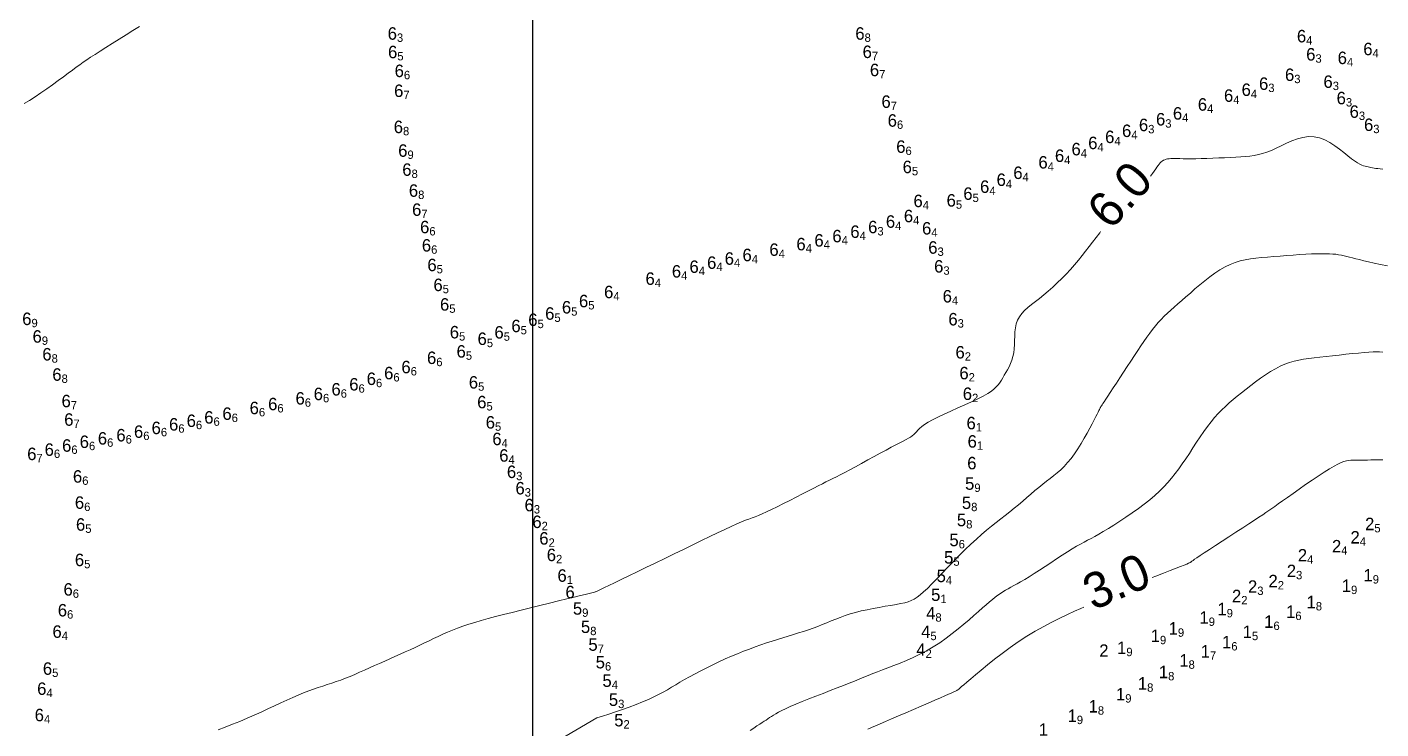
# Model space of a CAD drawing. Header units: millimetres. Extents: x 784883 to 785608, y 628235 to 628806.
# Drawn here: x 784971.6 to 785047.7, y 628332.2 to 628371.6 of the extents above; entities that cross this region are included whole.
import ezdxf
from ezdxf.enums import TextEntityAlignment as Align

# ---------------------------------------------------------------- set-up
doc = ezdxf.new("R2010")
doc.units = ezdxf.units.MM
for name, color, linetype in [('3_00', 92, 'Continuous'), ('4_00', 5, 'Continuous'), ('5_00', 252, 'Continuous'), ('6_00', 255, 'Continuous'), ('Projection_Grid', 7, 'Continuous')]:
    doc.layers.add(name, color=color, linetype=linetype)
doc.layers.add('Soundings', color=7, linetype='Continuous', true_color=0x000000)

msp = doc.modelspace()

# ---------------------------------------------------------------- linework, layer by layer
at = {"layer": '3_00', "color": 92, "linetype": 'Continuous', "lineweight": 0, "true_color": 0x00c000}
for p, q in [((785029.631, 628338.421), (785029.182, 628338.198)), ((785030.056, 628338.623), (785029.631, 628338.421)), ((785030.45, 628338.804), (785030.056, 628338.623)), ((785030.806, 628338.965), (785030.45, 628338.804)), ((785030.964, 628339.037), (785030.806, 628338.965)), ((785028.24, 628337.687), (785027.762, 628337.398)), ((785028.716, 628337.953), (785028.24, 628337.687)), ((785029.182, 628338.198), (785028.716, 628337.953)), ((785027.288, 628337.087), (785026.825, 628336.763)), ((785027.762, 628337.398), (785027.288, 628337.087)), ((785025.956, 628336.107), (785025.562, 628335.792)), ((785026.379, 628336.434), (785025.956, 628336.107)), ((785026.825, 628336.763), (785026.379, 628336.434)), ((785025.205, 628335.498), (785024.888, 628335.232)), ((785025.562, 628335.792), (785025.205, 628335.498)), ((785024.107, 628334.565), (785024.012, 628334.485)), ((785024.235, 628334.674), (785024.107, 628334.565)), ((785024.404, 628334.819), (785024.235, 628334.674)), ((785024.62, 628335.003), (785024.404, 628334.819)), ((785024.888, 628335.232), (785024.62, 628335.003)), ((785022.594, 628333.803), (785022.226, 628333.643)), ((785022.912, 628333.94), (785022.594, 628333.803)), ((785023.17, 628334.052), (785022.912, 628333.94)), ((785023.37, 628334.138), (785023.17, 628334.052)), ((785023.522, 628334.203), (785023.37, 628334.138)), ((785023.634, 628334.251), (785023.522, 628334.203)), ((785023.713, 628334.286), (785023.634, 628334.251)), ((785023.767, 628334.311), (785023.713, 628334.286)), ((785023.805, 628334.33), (785023.767, 628334.311)), ((785023.834, 628334.346), (785023.805, 628334.33)), ((785023.862, 628334.365), (785023.834, 628334.346)), ((785023.897, 628334.39), (785023.862, 628334.365)), ((785023.945, 628334.428), (785023.897, 628334.39)), ((785024.012, 628334.485), (785023.945, 628334.428)), ((785020.976, 628333.099), (785020.56, 628332.919)), ((785021.402, 628333.284), (785020.976, 628333.099)), ((785021.824, 628333.468), (785021.402, 628333.284)), ((785022.226, 628333.643), (785021.824, 628333.468)), ((785019.045, 628332.264), (785018.842, 628332.167)), ((785019.267, 628332.364), (785019.045, 628332.264)), ((785019.522, 628332.473), (785019.267, 628332.364)), ((785019.82, 628332.601), (785019.522, 628332.473)), ((785020.169, 628332.751), (785019.82, 628332.601)), ((785020.56, 628332.919), (785020.169, 628332.751))]:
    msp.add_line(p, q, dxfattribs=at)
at = {"layer": '3_00', "color": 92, "linetype": 'Continuous', "lineweight": 0, "true_color": 0x00c000, "flags": 128}
msp.add_lwpolyline([(785047.78, 628347.316), (785047.542, 628347.311), (785047.319, 628347.307), (785047.109, 628347.305), (785046.914, 628347.303), (785046.731, 628347.301), (785046.56, 628347.3), (785046.401, 628347.298), (785046.254, 628347.296), (785046.117, 628347.292), (785045.988, 628347.287), (785045.863, 628347.275), (785045.734, 628347.252), (785045.593, 628347.214), (785045.435, 628347.155), (785045.251, 628347.071), (785045.036, 628346.957), (785044.781, 628346.808), (785044.483, 628346.621), (785044.152, 628346.405), (785043.798, 628346.168), (785043.435, 628345.92), (785043.075, 628345.67), (785042.729, 628345.428), (785042.411, 628345.202), (785042.131, 628345.003), (785041.898, 628344.837), (785041.704, 628344.698), (785041.533, 628344.576), (785041.372, 628344.463), (785041.209, 628344.35), (785041.028, 628344.227), (785040.817, 628344.086), (785040.561, 628343.918), (785040.253, 628343.716), (785039.901, 628343.487), (785039.523, 628343.241), (785039.131, 628342.987), (785038.742, 628342.735), (785038.37, 628342.494), (785038.031, 628342.273), (785037.74, 628342.083), (785037.508, 628341.929), (785037.33, 628341.811), (785037.2, 628341.723), (785037.109, 628341.66), (785037.05, 628341.617), (785037.015, 628341.59), (785036.996, 628341.573), (785036.984, 628341.563), (785036.973, 628341.553), (785036.954, 628341.541), (785036.917, 628341.523), (785036.853, 628341.496), (785036.754, 628341.455), (785036.61, 628341.398), (785036.413, 628341.321), (785036.153, 628341.22), (785035.826, 628341.093), (785035.444, 628340.946), (785035.024, 628340.783), (785034.82, 628340.703)], dxfattribs=at)
at = {"layer": '4_00', "color": 5, "linetype": 'Continuous', "lineweight": 0, "true_color": 0x1b0fee, "flags": 128}
msp.add_lwpolyline([(785047.768, 628353.37), (785047.598, 628353.389), (785047.421, 628353.394), (785047.225, 628353.388), (785046.994, 628353.373), (785046.719, 628353.349), (785046.406, 628353.319), (785046.063, 628353.284), (785045.7, 628353.246), (785045.327, 628353.205), (785044.952, 628353.164), (785044.586, 628353.123), (785044.236, 628353.085), (785043.911, 628353.049), (785043.609, 628353.013), (785043.324, 628352.973), (785043.053, 628352.925), (785042.79, 628352.865), (785042.532, 628352.79), (785042.274, 628352.696), (785042.012, 628352.579), (785041.741, 628352.437), (785041.465, 628352.273), (785041.186, 628352.091), (785040.906, 628351.896), (785040.628, 628351.692), (785040.355, 628351.485), (785040.091, 628351.278), (785039.837, 628351.077), (785039.595, 628350.884), (785039.366, 628350.696), (785039.146, 628350.51), (785038.934, 628350.321), (785038.727, 628350.125), (785038.525, 628349.917), (785038.324, 628349.695), (785038.124, 628349.452), (785037.922, 628349.187), (785037.719, 628348.903), (785037.515, 628348.605), (785037.311, 628348.298), (785037.107, 628347.987), (785036.904, 628347.678), (785036.703, 628347.374), (785036.504, 628347.081), (785036.307, 628346.802), (785036.109, 628346.537), (785035.906, 628346.283), (785035.694, 628346.036), (785035.469, 628345.794), (785035.228, 628345.555), (785034.966, 628345.315), (785034.68, 628345.072), (785034.368, 628344.824), (785034.036, 628344.575), (785033.691, 628344.329), (785033.342, 628344.089), (785032.997, 628343.86), (785032.664, 628343.646), (785032.351, 628343.451), (785032.065, 628343.279), (785031.812, 628343.133), (785031.586, 628343.008), (785031.378, 628342.897), (785031.181, 628342.792), (785030.986, 628342.688), (785030.783, 628342.576), (785030.566, 628342.452), (785030.324, 628342.307), (785030.052, 628342.137), (785029.756, 628341.946), (785029.444, 628341.742), (785029.122, 628341.53), (785028.799, 628341.317), (785028.482, 628341.11), (785028.18, 628340.915), (785027.9, 628340.739), (785027.648, 628340.587), (785027.422, 628340.457), (785027.22, 628340.343), (785027.036, 628340.244), (785026.868, 628340.154), (785026.712, 628340.069), (785026.565, 628339.985), (785026.422, 628339.899), (785026.281, 628339.807), (785026.138, 628339.705), (785025.99, 628339.593), (785025.833, 628339.467), (785025.663, 628339.326), (785025.478, 628339.168), (785025.273, 628338.989), (785025.047, 628338.789), (785024.795, 628338.565), (785024.52, 628338.324), (785024.223, 628338.069), (785023.908, 628337.807), (785023.576, 628337.543), (785023.23, 628337.283), (785022.872, 628337.033), (785022.505, 628336.798), (785022.13, 628336.582), (785021.753, 628336.385), (785021.376, 628336.206), (785021.006, 628336.042), (785020.644, 628335.892), (785020.297, 628335.755), (785019.967, 628335.629), (785019.66, 628335.512), (785019.377, 628335.402), (785019.112, 628335.298), (785018.857, 628335.195), (785018.605, 628335.093), (785018.348, 628334.988), (785018.076, 628334.878), (785017.783, 628334.76), (785017.461, 628334.632), (785017.103, 628334.492), (785016.719, 628334.342), (785016.32, 628334.187), (785015.916, 628334.029), (785015.518, 628333.872), (785015.138, 628333.72), (785014.787, 628333.576), (785014.475, 628333.443), (785014.211, 628333.325), (785013.991, 628333.219), (785013.808, 628333.125), (785013.656, 628333.04), (785013.527, 628332.963), (785013.416, 628332.891), (785013.315, 628332.822), (785013.218, 628332.755), (785013.119, 628332.688), (785013.012, 628332.617), (785012.894, 628332.54), (785012.759, 628332.453), (785012.604, 628332.352), (785012.424, 628332.235), (785012.215, 628332.098)], dxfattribs=at)
at = {"layer": '5_00', "color": 252, "linetype": 'Continuous', "lineweight": 0, "true_color": 0x8e919d}
for p, q in [((785044.063, 628358.896), (785043.767, 628358.885)), ((785044.327, 628358.901), (785044.063, 628358.896)), ((785044.562, 628358.9), (785044.327, 628358.901)), ((785044.771, 628358.894), (785044.562, 628358.9)), ((785044.96, 628358.883), (785044.771, 628358.894)), ((785038.909, 628358.166), (785038.623, 628358.002)), ((785039.192, 628358.301), (785038.909, 628358.166)), ((785039.473, 628358.409), (785039.192, 628358.301)), ((785039.757, 628358.493), (785039.473, 628358.409)), ((785040.045, 628358.559), (785039.757, 628358.493)), ((785040.34, 628358.609), (785040.045, 628358.559)), ((785040.645, 628358.649), (785040.34, 628358.609)), ((785040.963, 628358.681), (785040.645, 628358.649)), ((785041.297, 628358.71), (785040.963, 628358.681)), ((785041.647, 628358.739), (785041.297, 628358.71)), ((785042.009, 628358.769), (785041.647, 628358.739)), ((785042.376, 628358.797), (785042.009, 628358.769)), ((785042.742, 628358.824), (785042.376, 628358.797)), ((785043.1, 628358.848), (785042.742, 628358.824)), ((785043.444, 628358.868), (785043.1, 628358.848)), ((785043.767, 628358.885), (785043.444, 628358.868)), ((785045.132, 628358.866), (785044.96, 628358.883)), ((785045.292, 628358.845), (785045.132, 628358.866)), ((785045.445, 628358.818), (785045.292, 628358.845)), ((785045.595, 628358.788), (785045.445, 628358.818)), ((785045.746, 628358.753), (785045.595, 628358.788)), ((785045.904, 628358.714), (785045.746, 628358.753)), ((785046.073, 628358.67), (785045.904, 628358.714)), ((785046.26, 628358.621), (785046.073, 628358.67)), ((785046.47, 628358.567), (785046.26, 628358.621)), ((785046.708, 628358.508), (785046.47, 628358.567)), ((785046.979, 628358.443), (785046.708, 628358.508)), ((785047.289, 628358.373), (785046.979, 628358.443)), ((785047.642, 628358.296), (785047.289, 628358.373)), ((785048.032, 628358.214), (785047.642, 628358.296)), ((785037.767, 628357.382), (785037.489, 628357.152)), ((785038.05, 628357.604), (785037.767, 628357.382)), ((785038.336, 628357.813), (785038.05, 628357.604)), ((785038.623, 628358.002), (785038.336, 628357.813)), ((785036.96, 628356.692), (785036.712, 628356.475)), ((785037.219, 628356.92), (785036.96, 628356.692)), ((785037.489, 628357.152), (785037.219, 628356.92)), ((785036.052, 628355.9), (785035.856, 628355.725)), ((785036.26, 628356.081), (785036.052, 628355.9)), ((785036.479, 628356.271), (785036.26, 628356.081)), ((785036.712, 628356.475), (785036.479, 628356.271)), ((785035.319, 628355.209), (785035.153, 628355.03)), ((785035.49, 628355.383), (785035.319, 628355.209)), ((785035.669, 628355.554), (785035.49, 628355.383)), ((785035.856, 628355.725), (785035.669, 628355.554)), ((785034.675, 628354.433), (785034.515, 628354.21)), ((785034.834, 628354.643), (785034.675, 628354.433)), ((785034.992, 628354.841), (785034.834, 628354.643)), ((785035.153, 628355.03), (785034.992, 628354.841)), ((785034.182, 628353.723), (785034.005, 628353.455)), ((785034.352, 628353.974), (785034.182, 628353.723)), ((785034.515, 628354.21), (785034.352, 628353.974)), ((785033.618, 628352.869), (785033.412, 628352.556)), ((785033.817, 628353.171), (785033.618, 628352.869)), ((785034.005, 628353.455), (785033.817, 628353.171)), ((785033.205, 628352.241), (785033, 628351.93)), ((785033.412, 628352.556), (785033.205, 628352.241)), ((785032.621, 628351.354), (785032.456, 628351.104)), ((785032.804, 628351.632), (785032.621, 628351.354)), ((785033, 628351.93), (785032.804, 628351.632)), ((785032.113, 628350.583), (785032.046, 628350.481)), ((785032.202, 628350.718), (785032.113, 628350.583)), ((785032.315, 628350.89), (785032.202, 628350.718)), ((785032.456, 628351.104), (785032.315, 628350.89)), ((785031.714, 628349.889), (785031.641, 628349.746)), ((785031.771, 628350), (785031.714, 628349.889)), ((785031.814, 628350.085), (785031.771, 628350)), ((785031.847, 628350.148), (785031.814, 628350.085)), ((785031.87, 628350.194), (785031.847, 628350.148)), ((785031.888, 628350.228), (785031.87, 628350.194)), ((785031.903, 628350.255), (785031.888, 628350.228)), ((785031.918, 628350.281), (785031.903, 628350.255)), ((785031.936, 628350.311), (785031.918, 628350.281)), ((785031.961, 628350.35), (785031.936, 628350.311)), ((785031.996, 628350.405), (785031.961, 628350.35)), ((785032.046, 628350.481), (785031.996, 628350.405)), ((785031.302, 628349.092), (785031.152, 628348.815)), ((785031.434, 628349.345), (785031.302, 628349.092)), ((785031.548, 628349.565), (785031.434, 628349.345)), ((785031.641, 628349.746), (785031.548, 628349.565)), ((785030.989, 628348.523), (785030.816, 628348.225)), ((785031.152, 628348.815), (785030.989, 628348.523)), ((785030.446, 628347.648), (785030.255, 628347.388)), ((785030.633, 628347.931), (785030.446, 628347.648)), ((785030.816, 628348.225), (785030.633, 628347.931)), ((785029.679, 628346.76), (785029.483, 628346.587)), ((785029.872, 628346.947), (785029.679, 628346.76)), ((785030.064, 628347.155), (785029.872, 628346.947)), ((785030.255, 628347.388), (785030.064, 628347.155)), ((785028.877, 628346.107), (785028.666, 628345.942)), ((785029.083, 628346.266), (785028.877, 628346.107)), ((785029.285, 628346.424), (785029.083, 628346.266)), ((785029.483, 628346.587), (785029.285, 628346.424)), ((785028.002, 628345.392), (785027.771, 628345.195)), ((785028.228, 628345.583), (785028.002, 628345.392)), ((785028.45, 628345.767), (785028.228, 628345.583)), ((785028.666, 628345.942), (785028.45, 628345.767)), ((785027.054, 628344.589), (785026.809, 628344.389)), ((785027.297, 628344.792), (785027.054, 628344.589)), ((785027.536, 628344.994), (785027.297, 628344.792)), ((785027.771, 628345.195), (785027.536, 628344.994)), ((785026.05, 628343.792), (785025.784, 628343.582)), ((785026.308, 628343.994), (785026.05, 628343.792)), ((785026.561, 628344.192), (785026.308, 628343.994)), ((785026.809, 628344.389), (785026.561, 628344.192)), ((785025.227, 628343.121), (785024.932, 628342.862)), ((785025.511, 628343.359), (785025.227, 628343.121)), ((785025.784, 628343.582), (785025.511, 628343.359)), ((785024.304, 628342.27), (785023.976, 628341.942)), ((785024.624, 628342.579), (785024.304, 628342.27)), ((785024.932, 628342.862), (785024.624, 628342.579)), ((785023.645, 628341.604), (785023.319, 628341.265)), ((785023.976, 628341.942), (785023.645, 628341.604)), ((785023.004, 628340.936), (785022.705, 628340.624)), ((785023.319, 628341.265), (785023.004, 628340.936)), ((785021.967, 628339.885), (785021.779, 628339.719)), ((785022.182, 628340.09), (785021.967, 628339.885)), ((785022.429, 628340.339), (785022.182, 628340.09)), ((785022.705, 628340.624), (785022.429, 628340.339)), ((785020.125, 628339.133), (785019.809, 628339.079)), ((785020.417, 628339.184), (785020.125, 628339.133)), ((785020.678, 628339.234), (785020.417, 628339.184)), ((785020.904, 628339.284), (785020.678, 628339.234)), ((785021.1, 628339.338), (785020.904, 628339.284)), ((785021.277, 628339.403), (785021.1, 628339.338)), ((785021.443, 628339.484), (785021.277, 628339.403)), ((785021.607, 628339.588), (785021.443, 628339.484)), ((785021.779, 628339.719), (785021.607, 628339.588)), ((785017.026, 628338.358), (785016.774, 628338.255)), ((785017.286, 628338.459), (785017.026, 628338.358)), ((785017.556, 628338.557), (785017.286, 628338.459)), ((785017.839, 628338.651), (785017.556, 628338.557)), ((785018.141, 628338.738), (785017.839, 628338.651)), ((785018.462, 628338.818), (785018.141, 628338.738)), ((785018.796, 628338.891), (785018.462, 628338.818)), ((785019.138, 628338.959), (785018.796, 628338.891)), ((785019.478, 628339.021), (785019.138, 628338.959)), ((785019.809, 628339.079), (785019.478, 628339.021)), ((785015.217, 628337.673), (785014.935, 628337.584)), ((785015.492, 628337.763), (785015.217, 628337.673)), ((785015.76, 628337.856), (785015.492, 628337.763)), ((785016.021, 628337.951), (785015.76, 628337.856)), ((785016.275, 628338.05), (785016.021, 628337.951)), ((785016.524, 628338.152), (785016.275, 628338.05)), ((785016.774, 628338.255), (785016.524, 628338.152)), ((785012.82, 628336.914), (785012.5, 628336.8)), ((785013.136, 628337.021), (785012.82, 628336.914)), ((785013.448, 628337.123), (785013.136, 628337.021)), ((785013.755, 628337.221), (785013.448, 628337.123)), ((785014.057, 628337.315), (785013.755, 628337.221)), ((785014.355, 628337.406), (785014.057, 628337.315)), ((785014.648, 628337.496), (785014.355, 628337.406)), ((785014.935, 628337.584), (785014.648, 628337.496)), ((785010.816, 628336.119), (785010.467, 628335.959)), ((785011.164, 628336.273), (785010.816, 628336.119)), ((785011.506, 628336.417), (785011.164, 628336.273)), ((785011.843, 628336.553), (785011.506, 628336.417)), ((785012.174, 628336.68), (785011.843, 628336.553)), ((785012.5, 628336.8), (785012.174, 628336.68)), ((785009.443, 628335.455), (785009.123, 628335.286)), ((785009.777, 628335.624), (785009.443, 628335.455)), ((785010.119, 628335.793), (785009.777, 628335.624)), ((785010.467, 628335.959), (785010.119, 628335.793)), ((785008.034, 628334.666), (785007.799, 628334.526)), ((785008.277, 628334.811), (785008.034, 628334.666)), ((785008.537, 628334.963), (785008.277, 628334.811)), ((785008.82, 628335.122), (785008.537, 628334.963)), ((785009.123, 628335.286), (785008.82, 628335.122)), ((785006.502, 628333.846), (785006.168, 628333.704)), ((785006.804, 628333.984), (785006.502, 628333.846)), ((785007.077, 628334.12), (785006.804, 628333.984)), ((785007.329, 628334.254), (785007.077, 628334.12)), ((785007.567, 628334.389), (785007.329, 628334.254)), ((785007.799, 628334.526), (785007.567, 628334.389)), ((785004.656, 628333.146), (785004.282, 628333.02)), ((785005.041, 628333.279), (785004.656, 628333.146)), ((785005.428, 628333.418), (785005.041, 628333.279)), ((785005.806, 628333.561), (785005.428, 628333.418)), ((785006.168, 628333.704), (785005.806, 628333.561)), ((785003.604, 628332.805), (784977.402, 628317.519)), ((785003.928, 628332.906), (785003.604, 628332.805)), ((785004.282, 628333.02), (785003.928, 628332.906))]:
    msp.add_line(p, q, dxfattribs=at)
at = {"layer": '6_00', "color": 18, "linetype": 'Continuous', "lineweight": 0, "true_color": 0x000000}
for p, q in [((784976.756, 628370.962), (784977.147, 628371.207)), ((784977.147, 628371.207), (784977.533, 628371.448)), ((784977.533, 628371.448), (784977.901, 628371.678)), ((784975.684, 628370.285), (784976.011, 628370.493)), ((784976.011, 628370.493), (784976.373, 628370.721)), ((784976.373, 628370.721), (784976.756, 628370.962)), ((784974.54, 628369.524), (784974.735, 628369.661)), ((784974.735, 628369.661), (784974.937, 628369.798)), ((784974.937, 628369.798), (784975.155, 628369.943)), ((784975.155, 628369.943), (784975.401, 628370.103)), ((784975.401, 628370.103), (784975.684, 628370.285)), ((784973.327, 628368.633), (784973.623, 628368.852)), ((784973.623, 628368.852), (784973.891, 628369.051)), ((784973.891, 628369.051), (784974.129, 628369.227)), ((784974.129, 628369.227), (784974.341, 628369.382)), ((784974.341, 628369.382), (784974.54, 628369.524)), ((784972.357, 628367.937), (784972.686, 628368.168)), ((784972.686, 628368.168), (784973.012, 628368.402)), ((784973.012, 628368.402), (784973.327, 628368.633)), ((784971.427, 628367.346), (784971.719, 628367.519)), ((784971.719, 628367.519), (784972.032, 628367.719)), ((784972.032, 628367.719), (784972.357, 628367.937)), ((785031.659, 628359.812), (785031.461, 628359.554)), ((785031.865, 628360.076), (785031.659, 628359.812)), ((785031.918, 628360.143), (785031.865, 628360.076)), ((785031.075, 628359.046), (785030.877, 628358.793)), ((785031.268, 628359.299), (785031.075, 628359.046)), ((785031.461, 628359.554), (785031.268, 628359.299)), ((785030.449, 628358.278), (785030.218, 628358.018)), ((785030.669, 628358.537), (785030.449, 628358.278)), ((785030.877, 628358.793), (785030.669, 628358.537)), ((785029.73, 628357.505), (785029.48, 628357.258)), ((785029.977, 628357.76), (785029.73, 628357.505)), ((785030.218, 628358.018), (785029.977, 628357.76)), ((785028.976, 628356.795), (785028.729, 628356.585)), ((785029.228, 628357.02), (785028.976, 628356.795)), ((785029.48, 628357.258), (785029.228, 628357.02)), ((785027.831, 628355.874), (785027.647, 628355.709)), ((785028.035, 628356.041), (785027.831, 628355.874)), ((785028.254, 628356.211), (785028.035, 628356.041)), ((785028.487, 628356.391), (785028.254, 628356.211)), ((785028.729, 628356.585), (785028.487, 628356.391)), ((785027.247, 628355.168), (785027.174, 628354.96)), ((785027.352, 628355.36), (785027.247, 628355.168)), ((785027.486, 628355.538), (785027.352, 628355.36)), ((785027.647, 628355.709), (785027.486, 628355.538)), ((785027.1, 628354.506), (785027.087, 628354.268)), ((785027.127, 628354.738), (785027.1, 628354.506)), ((785027.174, 628354.96), (785027.127, 628354.738)), ((785027.073, 628353.789), (785027.06, 628353.555)), ((785027.08, 628354.028), (785027.073, 628353.789)), ((785027.087, 628354.268), (785027.08, 628354.028)), ((785026.929, 628352.914), (785026.856, 628352.724)), ((785026.99, 628353.116), (785026.929, 628352.914)), ((785027.034, 628353.329), (785026.99, 628353.116)), ((785027.06, 628353.555), (785027.034, 628353.329)), ((785026.505, 628352.069), (785026.42, 628351.93)), ((785026.594, 628352.218), (785026.505, 628352.069)), ((785026.685, 628352.377), (785026.594, 628352.218)), ((785026.773, 628352.545), (785026.685, 628352.377)), ((785026.856, 628352.724), (785026.773, 628352.545)), ((785025.941, 628351.305), (785025.779, 628351.177)), ((785026.07, 628351.429), (785025.941, 628351.305)), ((785026.174, 628351.55), (785026.07, 628351.429)), ((785026.262, 628351.673), (785026.174, 628351.55)), ((785026.341, 628351.798), (785026.262, 628351.673)), ((785026.42, 628351.93), (785026.341, 628351.798)), ((785024.664, 628350.574), (785024.284, 628350.403)), ((785025.015, 628350.74), (785024.664, 628350.574)), ((785025.322, 628350.897), (785025.015, 628350.74)), ((785025.575, 628351.042), (785025.322, 628350.897)), ((785025.779, 628351.177), (785025.575, 628351.042)), ((785023.12, 628349.883), (785022.773, 628349.72)), ((785023.498, 628350.054), (785023.12, 628349.883)), ((785023.891, 628350.228), (785023.498, 628350.054)), ((785024.284, 628350.403), (785023.891, 628350.228)), ((785021.745, 628349.074), (785021.647, 628348.977)), ((785021.868, 628349.18), (785021.745, 628349.074)), ((785022.023, 628349.297), (785021.868, 628349.18)), ((785022.221, 628349.426), (785022.023, 628349.297)), ((785022.469, 628349.566), (785022.221, 628349.426)), ((785022.773, 628349.72), (785022.469, 628349.566)), ((785020.628, 628348.267), (785020.406, 628348.153)), ((785020.817, 628348.365), (785020.628, 628348.267)), ((785020.979, 628348.449), (785020.817, 628348.365)), ((785021.115, 628348.525), (785020.979, 628348.449)), ((785021.231, 628348.595), (785021.115, 628348.525)), ((785021.33, 628348.662), (785021.231, 628348.595)), ((785021.414, 628348.732), (785021.33, 628348.662)), ((785021.49, 628348.807), (785021.414, 628348.732)), ((785021.565, 628348.888), (785021.49, 628348.807)), ((785021.647, 628348.977), (785021.565, 628348.888)), ((785019.189, 628347.499), (785018.838, 628347.307)), ((785019.532, 628347.686), (785019.189, 628347.499)), ((785019.855, 628347.861), (785019.532, 628347.686)), ((785020.149, 628348.018), (785019.855, 628347.861)), ((785020.406, 628348.153), (785020.149, 628348.018)), ((785017.827, 628346.756), (785017.539, 628346.602)), ((785018.146, 628346.929), (785017.827, 628346.756)), ((785018.487, 628347.114), (785018.146, 628346.929)), ((785018.838, 628347.307), (785018.487, 628347.114)), ((785016.278, 628345.971), (785016.051, 628345.859)), ((785016.482, 628346.071), (785016.278, 628345.971)), ((785016.675, 628346.164), (785016.482, 628346.071)), ((785016.866, 628346.258), (785016.675, 628346.164)), ((785017.067, 628346.358), (785016.866, 628346.258)), ((785017.287, 628346.47), (785017.067, 628346.358)), ((785017.539, 628346.602), (785017.287, 628346.47)), ((785014.811, 628345.224), (785014.451, 628345.037)), ((785015.163, 628345.405), (785014.811, 628345.224)), ((785015.493, 628345.576), (785015.163, 628345.405)), ((785015.792, 628345.729), (785015.493, 628345.576)), ((785016.051, 628345.859), (785015.792, 628345.729)), ((785013.425, 628344.521), (785013.14, 628344.385)), ((785013.746, 628344.679), (785013.425, 628344.521)), ((785014.092, 628344.854), (785013.746, 628344.679)), ((785014.451, 628345.037), (785014.092, 628344.854)), ((785011.467, 628343.712), (785011.154, 628343.571)), ((785011.73, 628343.824), (785011.467, 628343.712)), ((785011.953, 628343.913), (785011.73, 628343.824)), ((785012.148, 628343.986), (785011.953, 628343.913)), ((785012.327, 628344.052), (785012.148, 628343.986)), ((785012.504, 628344.117), (785012.327, 628344.052)), ((785012.689, 628344.189), (785012.504, 628344.117)), ((785012.897, 628344.276), (785012.689, 628344.189)), ((785013.14, 628344.385), (785012.897, 628344.276)), ((785009.954, 628343.001), (785009.486, 628342.773)), ((785010.392, 628343.212), (785009.954, 628343.001)), ((785010.794, 628343.403), (785010.392, 628343.212)), ((785011.154, 628343.571), (785010.794, 628343.403)), ((785008.479, 628342.281), (785007.952, 628342.024)), ((785008.992, 628342.532), (785008.479, 628342.281)), ((785009.486, 628342.773), (785008.992, 628342.532)), ((785006.885, 628341.506), (785006.364, 628341.254)), ((785007.418, 628341.764), (785006.885, 628341.506)), ((785007.952, 628342.024), (785007.418, 628341.764)), ((785005.395, 628340.788), (785004.967, 628340.583)), ((785005.864, 628341.013), (785005.395, 628340.788)), ((785006.364, 628341.254), (785005.864, 628341.013)), ((785003.475, 628339.879), (785003.415, 628339.864)), ((785003.507, 628339.887), (785003.475, 628339.879)), ((785003.518, 628339.889), (785003.507, 628339.887)), ((785003.52, 628339.89), (785003.518, 628339.889)), ((785003.521, 628339.891), (785003.52, 628339.89)), ((785003.532, 628339.896), (785003.521, 628339.891)), ((785003.56, 628339.909), (785003.532, 628339.896)), ((785003.614, 628339.935), (785003.56, 628339.909)), ((785003.704, 628339.978), (785003.614, 628339.935)), ((785003.838, 628340.042), (785003.704, 628339.978)), ((785004.025, 628340.132), (785003.838, 628340.042)), ((785004.274, 628340.251), (785004.025, 628340.132)), ((785004.59, 628340.402), (785004.274, 628340.251)), ((785004.967, 628340.583), (785004.59, 628340.402)), ((785000.409, 628339.133), (784999.874, 628339)), ((785000.936, 628339.262), (785000.409, 628339.133)), ((785001.44, 628339.385), (785000.936, 628339.262)), ((785001.908, 628339.499), (785001.44, 628339.385)), ((785002.326, 628339.6), (785001.908, 628339.499)), ((785002.678, 628339.686), (785002.326, 628339.6)), ((785002.956, 628339.753), (785002.678, 628339.686)), ((785003.165, 628339.804), (785002.956, 628339.753)), ((785003.314, 628339.84), (785003.165, 628339.804)), ((785003.415, 628339.864), (785003.314, 628339.84)), ((784997.496, 628338.391), (784997.107, 628338.283)), ((784997.913, 628338.503), (784997.496, 628338.391)), ((784998.358, 628338.619), (784997.913, 628338.503)), ((784998.836, 628338.741), (784998.358, 628338.619)), ((784999.345, 628338.869), (784998.836, 628338.741)), ((784999.874, 628339), (784999.345, 628338.869)), ((784995.209, 628337.628), (784994.943, 628337.51)), ((784995.486, 628337.742), (784995.209, 628337.628)), ((784995.775, 628337.854), (784995.486, 628337.742)), ((784996.079, 628337.963), (784995.775, 628337.854)), ((784996.401, 628338.07), (784996.079, 628337.963)), ((784996.743, 628338.176), (784996.401, 628338.07)), ((784997.107, 628338.283), (784996.743, 628338.176)), ((784993.652, 628336.895), (784993.384, 628336.768)), ((784993.914, 628337.02), (784993.652, 628336.895)), ((784994.171, 628337.145), (784993.914, 628337.02)), ((784994.426, 628337.268), (784994.171, 628337.145)), ((784994.682, 628337.39), (784994.426, 628337.268)), ((784994.943, 628337.51), (784994.682, 628337.39)), ((784991.971, 628336.131), (784991.683, 628336.003)), ((784992.259, 628336.259), (784991.971, 628336.131)), ((784992.545, 628336.387), (784992.259, 628336.259)), ((784992.829, 628336.515), (784992.545, 628336.387)), ((784993.109, 628336.642), (784992.829, 628336.515)), ((784993.384, 628336.768), (784993.109, 628336.642)), ((784990.273, 628335.369), (784990.001, 628335.251)), ((784990.549, 628335.492), (784990.273, 628335.369)), ((784990.829, 628335.617), (784990.549, 628335.492)), ((784991.111, 628335.745), (784990.829, 628335.617)), ((784991.396, 628335.874), (784991.111, 628335.745)), ((784991.683, 628336.003), (784991.396, 628335.874)), ((784988.204, 628334.6), (784987.947, 628334.516)), ((784988.456, 628334.681), (784988.204, 628334.6)), ((784988.707, 628334.761), (784988.456, 628334.681)), ((784988.957, 628334.845), (784988.707, 628334.761)), ((784989.211, 628334.935), (784988.957, 628334.845)), ((784989.47, 628335.033), (784989.211, 628334.935)), ((784989.733, 628335.139), (784989.47, 628335.033)), ((784990.001, 628335.251), (784989.733, 628335.139)), ((784986.185, 628333.806), (784985.844, 628333.648)), ((784986.512, 628333.955), (784986.185, 628333.806)), ((784986.825, 628334.092), (784986.512, 628333.955)), ((784987.125, 628334.217), (784986.825, 628334.092)), ((784987.41, 628334.328), (784987.125, 628334.217)), ((784987.683, 628334.426), (784987.41, 628334.328)), ((784987.947, 628334.516), (784987.683, 628334.426)), ((784984.741, 628333.137), (784984.348, 628332.962)), ((784985.122, 628333.312), (784984.741, 628333.137)), ((784985.489, 628333.482), (784985.122, 628333.312)), ((784985.844, 628333.648), (784985.489, 628333.482)), ((784982.72, 628332.284), (784982.328, 628332.13)), ((784983.123, 628332.446), (784982.72, 628332.284)), ((784983.534, 628332.614), (784983.123, 628332.446)), ((784983.944, 628332.787), (784983.534, 628332.614)), ((784984.348, 628332.962), (784983.944, 628332.787))]:
    msp.add_line(p, q, dxfattribs=at)
at = {"layer": '6_00', "color": 18, "linetype": 'Continuous', "lineweight": 0, "true_color": 0x000000, "flags": 128}
msp.add_lwpolyline([(785047.779, 628363.661), (785047.63, 628363.671), (785047.499, 628363.684), (785047.385, 628363.699), (785047.285, 628363.716), (785047.195, 628363.734), (785047.112, 628363.752), (785047.033, 628363.769), (785046.956, 628363.786), (785046.876, 628363.802), (785046.791, 628363.821), (785046.699, 628363.847), (785046.596, 628363.884), (785046.479, 628363.939), (785046.345, 628364.013), (785046.191, 628364.113), (785046.015, 628364.243), (785045.814, 628364.404), (785045.589, 628364.587), (785045.345, 628364.78), (785045.083, 628364.971), (785044.806, 628365.149), (785044.516, 628365.301), (785044.217, 628365.415), (785043.91, 628365.479), (785043.599, 628365.486), (785043.287, 628365.442), (785042.975, 628365.357), (785042.666, 628365.243), (785042.364, 628365.111), (785042.07, 628364.971), (785041.787, 628364.834), (785041.518, 628364.711), (785041.264, 628364.61), (785041.021, 628364.53), (785040.785, 628364.469), (785040.549, 628364.423), (785040.309, 628364.389), (785040.06, 628364.364), (785039.797, 628364.345), (785039.513, 628364.329), (785039.208, 628364.314), (785038.885, 628364.298), (785038.552, 628364.283), (785038.217, 628364.269), (785037.886, 628364.258), (785037.568, 628364.248), (785037.27, 628364.241), (785036.998, 628364.237), (785036.759, 628364.237), (785036.551, 628364.24), (785036.371, 628364.244), (785036.215, 628364.248), (785036.079, 628364.251), (785035.961, 628364.252), (785035.857, 628364.249), (785035.763, 628364.242), (785035.676, 628364.229), (785035.596, 628364.209), (785035.521, 628364.183), (785035.45, 628364.15), (785035.384, 628364.108), (785035.322, 628364.059), (785035.262, 628364.001), (785035.203, 628363.934), (785035.146, 628363.856), (785035.085, 628363.767), (785035.016, 628363.664), (785034.935, 628363.545), (785034.837, 628363.406), (785034.729, 628363.264)], dxfattribs=at)
at = {"layer": 'Projection_Grid', "color": 18, "linetype": 'Continuous', "true_color": 0x000000}
msp.add_line((785000, 628260.108), (785000, 628779.272), dxfattribs=at)

# ---------------------------------------------------------------- texts
at = {"layer": '3_00', "color": 92, "true_color": 0x00c000}
msp.add_text('3.0', height=2, rotation=23.375, dxfattribs=at).set_placement((785031.49, 628338.828))
at = {"layer": '6_00', "color": 18, "true_color": 0x000000}
msp.add_text('6.0', height=2, rotation=47.999, dxfattribs=at).set_placement((785032.483, 628360.172))
at = {"layer": 'Soundings', "color": 18, "true_color": 0x000000}
for s, p in [('6', (784992.37, 628371.28, 6.32)), ('6', (785018.65, 628371.28, 6.79)), ('6', (785043.47, 628371.13, 6.36)), ('6', (784992.39, 628370.24, 6.52)), ('6', (785019.06, 628370.25, 6.7)), ('6', (785043.99, 628370.11, 6.26)), ('6', (785047.2, 628370.41, 6.4)), ('6', (785019.47, 628369.23, 6.66)), ('6', (785045.76, 628369.91, 6.38)), ('6', (784992.76, 628369.18, 6.63)), ('6', (785041.34, 628368.46, 6.29)), ('6', (785042.8, 628368.96, 6.29)), ('6', (785044.96, 628368.57, 6.28)), ('6', (784992.73, 628368.06, 6.73)), ('6', (785039.37, 628367.79, 6.41)), ('6', (785040.36, 628368.12, 6.35)), ('6', (785020.12, 628367.45, 6.68)), ('6', (785037.9, 628367.29, 6.43)), ('6', (785045.7, 628367.65, 6.28)), ('6', (785020.47, 628366.39, 6.64)), ('6', (785034.59, 628366.14, 6.34)), ('6', (785035.55, 628366.46, 6.34)), ('6', (785036.5, 628366.79, 6.35)), ('6', (785046.43, 628366.89, 6.28)), ('6', (785047.24, 628366.15, 6.28)), ('6', (784992.71, 628366.03, 6.84)), ('6', (785032.69, 628365.47, 6.4)), ('6', (785033.64, 628365.81, 6.36)), ('6', (784992.96, 628364.7, 6.85)), ('6', (785020.95, 628364.92, 6.61)), ('6', (785030.8, 628364.78, 6.43)), ('6', (785031.74, 628365.13, 6.43)), ('6', (785028.94, 628364.04, 6.39)), ('6', (785029.87, 628364.41, 6.42)), ('6', (784993.19, 628363.63, 6.82)), ('6', (785021.31, 628363.78, 6.54)), ('6', (785027.53, 628363.45, 6.38)), ('6', (784993.56, 628362.45, 6.76)), ('6', (785025.66, 628362.67, 6.42)), ('6', (785026.59, 628363.06, 6.37)), ('6', (785021.92, 628361.87, 6.44)), ('6', (785023.78, 628361.9, 6.47)), ('6', (785024.72, 628362.28, 6.46)), ('6', (784993.74, 628361.38, 6.69)), ('6', (785021.38, 628361.02, 6.39)), ('6', (784994.19, 628360.4, 6.64)), ('6', (785018.37, 628360.14, 6.36)), ('6', (785019.37, 628360.4, 6.33)), ('6', (785020.37, 628360.71, 6.35)), ('6', (785022.4, 628360.33, 6.4)), ('6', (784994.29, 628359.37, 6.59)), ('6', (785015.34, 628359.44, 6.43)), ('6', (785016.35, 628359.65, 6.41)), ('6', (785017.36, 628359.89, 6.38)), ('6', (785011.31, 628358.63, 6.42)), ('6', (785012.31, 628358.83, 6.43)), ('6', (785013.82, 628359.13, 6.44)), ('6', (785022.75, 628359.25, 6.31)), ('6', (784994.6, 628358.27, 6.53)), ('6', (785008.34, 628357.91, 6.43)), ('6', (785009.33, 628358.17, 6.43)), ('6', (785010.32, 628358.4, 6.44)), ('6', (785023.08, 628358.19, 6.34)), ('6', (784994.94, 628357.15, 6.51)), ('6', (785006.86, 628357.5, 6.44)), ('6', (785004.53, 628356.75, 6.44)), ('6', (785023.56, 628356.51, 6.35)), ('6', (784995.31, 628356.05, 6.51)), ('6', (785001.22, 628355.54, 6.47)), ('6', (785002.16, 628355.89, 6.47)), ('6', (785003.12, 628356.24, 6.47)), ('6', (784971.83, 628355.24, 6.88)), ('6', (784999.32, 628354.84, 6.48)), ('6', (785000.27, 628355.19, 6.46)), ('6', (785023.88, 628355.22, 6.29)), ('6', (784972.41, 628354.25, 6.88)), ('6', (784995.86, 628354.49, 6.52)), ('6', (784997.42, 628354.12, 6.53)), ('6', (784998.37, 628354.48, 6.5)), ('6', (784972.96, 628353.25, 6.82)), ('6', (784996.24, 628353.41, 6.47)), ('6', (785024.28, 628353.36, 6.22)), ('6', (784993.14, 628352.53, 6.57)), ('6', (784994.58, 628353.05, 6.55)), ('6', (784973.52, 628352.11, 6.77)), ('6', (784991.19, 628351.87, 6.6)), ('6', (784992.17, 628352.19, 6.58)), ('6', (785024.5, 628352.19, 6.21)), ('6', (784988.21, 628351.02, 6.57)), ('6', (784989.21, 628351.28, 6.58)), ('6', (784990.21, 628351.56, 6.59)), ('6', (784996.93, 628351.67, 6.53)), ('6', (785024.69, 628351.03, 6.17)), ('6', (784974.04, 628350.62, 6.74)), ('6', (784984.61, 628350.23, 6.61)), ('6', (784985.65, 628350.45, 6.6)), ('6', (784987.19, 628350.77, 6.57)), ('6', (784997.4, 628350.56, 6.5)), ('6', (784974.19, 628349.58, 6.71)), ('6', (784981.07, 628349.51, 6.59)), ('6', (784982.06, 628349.7, 6.59)), ('6', (784983.08, 628349.91, 6.59)), ('6', (784997.88, 628349.42, 6.47)), ('6', (784977.12, 628348.7, 6.6)), ('6', (784978.11, 628348.9, 6.57)), ('6', (784979.1, 628349.11, 6.58)), ('6', (784980.08, 628349.31, 6.59)), ('6', (785024.9, 628349.38, 6.14)), ('6', (784973.09, 628347.89, 6.63)), ('6', (784974.07, 628348.12, 6.62)), ('6', (784975.06, 628348.33, 6.63)), ('6', (784976.08, 628348.52, 6.61)), ('6', (784998.25, 628348.49, 6.44)), ('6', (785024.96, 628348.35, 6.08)), ('6', (784972.11, 628347.65, 6.65)), ('6', (784998.64, 628347.56, 6.4)), ('6', (785024.94, 628347.13, 5.99)), ('6', (784974.68, 628346.38, 6.57)), ('6', (784999.07, 628346.64, 6.33)), ('6', (784999.55, 628345.72, 6.27)), ('5', (785024.82, 628345.98, 5.89)), ('6', (784974.79, 628344.91, 6.58)), ('5', (785024.64, 628344.9, 5.84)), ('6', (785000.06, 628344.77, 6.25)), ('6', (784974.85, 628343.68, 6.48)), ('6', (785000.5, 628343.83, 6.24)), ('5', (785024.36, 628343.93, 5.76)), ('6', (785000.89, 628342.9, 6.21)), ('5', (785023.94, 628342.81, 5.63)), ('6', (785001.31, 628341.97, 6.17)), ('6', (784974.79, 628341.69, 6.52)), ('6', (785001.91, 628340.81, 6.12)), ('6', (784974.15, 628340.03, 6.56)), ('6', (785002.36, 628339.88, 6.04)), ('6', (784973.83, 628338.86, 6.55)), ('5', (785002.78, 628338.96, 5.92)), ('6', (784973.53, 628337.66, 6.42)), ('5', (785003.23, 628337.93, 5.82)), ('5', (785003.65, 628336.93, 5.69)), ('5', (785004.06, 628335.94, 5.57)), ('6', (784972.99, 628335.58, 6.48)), ('6', (784972.67, 628334.45, 6.43)), ('6', (784972.53, 628332.97, 6.37))]:
    msp.add_text(s, height=0.7, dxfattribs=at).set_placement(p, align=Align.MIDDLE_RIGHT)
for s, p in [('3', (784992.37, 628371.28, 6.32)), ('8', (785018.65, 628371.28, 6.79)), ('4', (785043.47, 628371.13, 6.36)), ('4', (785047.2, 628370.41, 6.4)), ('5', (784992.39, 628370.24, 6.52)), ('7', (785019.06, 628370.25, 6.7)), ('3', (785043.99, 628370.11, 6.26)), ('4', (785045.76, 628369.91, 6.38)), ('6', (784992.76, 628369.18, 6.63)), ('7', (785019.47, 628369.23, 6.66)), ('3', (785042.8, 628368.96, 6.29)), ('7', (784992.73, 628368.06, 6.73)), ('4', (785040.36, 628368.12, 6.35)), ('3', (785041.34, 628368.46, 6.29)), ('3', (785044.96, 628368.57, 6.28)), ('7', (785020.12, 628367.45, 6.68)), ('4', (785037.9, 628367.29, 6.43)), ('4', (785039.37, 628367.79, 6.41)), ('3', (785045.7, 628367.65, 6.28)), ('4', (785036.5, 628366.79, 6.35)), ('3', (785046.43, 628366.89, 6.28)), ('8', (784992.71, 628366.03, 6.84)), ('6', (785020.47, 628366.39, 6.64)), ('4', (785033.64, 628365.81, 6.36)), ('3', (785034.59, 628366.14, 6.34)), ('3', (785035.55, 628366.46, 6.34)), ('3', (785047.24, 628366.15, 6.28)), ('4', (785031.74, 628365.13, 6.43)), ('4', (785032.69, 628365.47, 6.4)), ('9', (784992.96, 628364.7, 6.85)), ('6', (785020.95, 628364.92, 6.61)), ('4', (785029.87, 628364.41, 6.42)), ('4', (785030.8, 628364.78, 6.43)), ('8', (784993.19, 628363.63, 6.82)), ('5', (785021.31, 628363.78, 6.54)), ('4', (785028.94, 628364.04, 6.39)), ('4', (785026.59, 628363.06, 6.37)), ('4', (785027.53, 628363.45, 6.38)), ('8', (784993.56, 628362.45, 6.76)), ('5', (785024.72, 628362.28, 6.46)), ('4', (785025.66, 628362.67, 6.42)), ('7', (784993.74, 628361.38, 6.69)), ('4', (785021.92, 628361.87, 6.44)), ('5', (785023.78, 628361.9, 6.47)), ('4', (785020.37, 628360.71, 6.35)), ('4', (785021.38, 628361.02, 6.39)), ('6', (784994.19, 628360.4, 6.64)), ('4', (785017.36, 628359.89, 6.38)), ('4', (785018.37, 628360.14, 6.36)), ('3', (785019.37, 628360.4, 6.33)), ('4', (785022.4, 628360.33, 6.4)), ('6', (784994.29, 628359.37, 6.59)), ('4', (785013.82, 628359.13, 6.44)), ('4', (785015.34, 628359.44, 6.43)), ('4', (785016.35, 628359.65, 6.41)), ('3', (785022.75, 628359.25, 6.31)), ('5', (784994.6, 628358.27, 6.53)), ('4', (785009.33, 628358.17, 6.43)), ('4', (785010.32, 628358.4, 6.44)), ('4', (785011.31, 628358.63, 6.42)), ('4', (785012.31, 628358.83, 6.43)), ('3', (785023.08, 628358.19, 6.34)), ('4', (785006.86, 628357.5, 6.44)), ('4', (785008.34, 628357.91, 6.43)), ('5', (784994.94, 628357.15, 6.51)), ('4', (785004.53, 628356.75, 6.44)), ('5', (784995.31, 628356.05, 6.51)), ('5', (785002.16, 628355.89, 6.47)), ('5', (785003.12, 628356.24, 6.47)), ('4', (785023.56, 628356.51, 6.35)), ('9', (784971.83, 628355.24, 6.88)), ('5', (785000.27, 628355.19, 6.46)), ('5', (785001.22, 628355.54, 6.47)), ('3', (785023.88, 628355.22, 6.29)), ('5', (784995.86, 628354.49, 6.52)), ('5', (784998.37, 628354.48, 6.5)), ('5', (784999.32, 628354.84, 6.48)), ('9', (784972.41, 628354.25, 6.88)), ('5', (784997.42, 628354.12, 6.53)), ('8', (784972.96, 628353.25, 6.82)), ('6', (784994.58, 628353.05, 6.55)), ('5', (784996.24, 628353.41, 6.47)), ('2', (785024.28, 628353.36, 6.22)), ('8', (784973.52, 628352.11, 6.77)), ('6', (784992.17, 628352.19, 6.58)), ('6', (784993.14, 628352.53, 6.57)), ('2', (785024.5, 628352.19, 6.21)), ('6', (784989.21, 628351.28, 6.58)), ('6', (784990.21, 628351.56, 6.59)), ('6', (784991.19, 628351.87, 6.6)), ('5', (784996.93, 628351.67, 6.53)), ('7', (784974.04, 628350.62, 6.74)), ('6', (784987.19, 628350.77, 6.57)), ('6', (784988.21, 628351.02, 6.57)), ('5', (784997.4, 628350.56, 6.5)), ('2', (785024.69, 628351.03, 6.17)), ('6', (784983.08, 628349.91, 6.59)), ('6', (784984.61, 628350.23, 6.61)), ('6', (784985.65, 628350.45, 6.6)), ('7', (784974.19, 628349.58, 6.71)), ('6', (784979.1, 628349.11, 6.58)), ('6', (784980.08, 628349.31, 6.59)), ('6', (784981.07, 628349.51, 6.59)), ('6', (784982.06, 628349.7, 6.59)), ('5', (784997.88, 628349.42, 6.47)), ('1', (785024.9, 628349.38, 6.14)), ('6', (784975.06, 628348.33, 6.63)), ('6', (784976.08, 628348.52, 6.61)), ('6', (784977.12, 628348.7, 6.6)), ('6', (784978.11, 628348.9, 6.57)), ('4', (784998.25, 628348.49, 6.44)), ('1', (785024.96, 628348.35, 6.08)), ('7', (784972.11, 628347.65, 6.65)), ('6', (784973.09, 628347.89, 6.63)), ('6', (784974.07, 628348.12, 6.62)), ('4', (784998.64, 628347.56, 6.4)), ('6', (784974.68, 628346.38, 6.57)), ('3', (784999.07, 628346.64, 6.33)), ('9', (785024.82, 628345.98, 5.89)), ('3', (784999.55, 628345.72, 6.27)), ('6', (784974.79, 628344.91, 6.58)), ('3', (785000.06, 628344.77, 6.25)), ('8', (785024.64, 628344.9, 5.84)), ('5', (784974.85, 628343.68, 6.48)), ('2', (785000.5, 628343.83, 6.24)), ('8', (785024.36, 628343.93, 5.76)), ('2', (785000.89, 628342.9, 6.21)), ('6', (785023.94, 628342.81, 5.63)), ('5', (784974.79, 628341.69, 6.52)), ('2', (785001.31, 628341.97, 6.17)), ('1', (785001.91, 628340.81, 6.12)), ('6', (784974.15, 628340.03, 6.56)), ('6', (784973.83, 628338.86, 6.55)), ('9', (785002.78, 628338.96, 5.92)), ('4', (784973.53, 628337.66, 6.42)), ('8', (785003.23, 628337.93, 5.82)), ('7', (785003.65, 628336.93, 5.69)), ('5', (784972.99, 628335.58, 6.48)), ('6', (785004.06, 628335.94, 5.57)), ('4', (784972.67, 628334.45, 6.43)), ('4', (784972.53, 628332.97, 6.37))]:
    msp.add_text(s, height=0.472, dxfattribs=at).set_placement(p, align=Align.TOP_LEFT)
at = {"layer": 'Soundings', "color": 92, "true_color": 0x00c000}
for p in [(785047.3, 628343.71, 2.45), (785046.48, 628342.96, 2.4), (785043.52, 628341.95, 2.41), (785045.44, 628342.46, 2.36), (785042.9, 628341.07, 2.31), (785041.87, 628340.5, 2.19), (785039.82, 628339.66, 2.17), (785040.72, 628340.19, 2.34)]:
    msp.add_text('2', height=0.7, dxfattribs=at).set_placement(p, align=Align.MIDDLE_RIGHT)
for s, p in [('5', (785047.3, 628343.71, 2.45)), ('4', (785046.48, 628342.96, 2.4)), ('4', (785045.44, 628342.46, 2.36)), ('4', (785043.52, 628341.95, 2.41)), ('3', (785042.9, 628341.07, 2.31)), ('3', (785040.72, 628340.19, 2.34)), ('2', (785041.87, 628340.5, 2.19)), ('2', (785039.82, 628339.66, 2.17))]:
    msp.add_text(s, height=0.472, dxfattribs=at).set_placement(p, align=Align.TOP_LEFT)
at = {"layer": 'Soundings', "color": 252, "true_color": 0x8e919d}
for p in [(785023.64, 628341.83, 5.49), (785023.22, 628340.79, 5.36), (785022.91, 628339.73, 5.08), (785004.44, 628334.9, 5.44), (785004.8, 628333.83, 5.33), (785005.1, 628332.68, 5.16)]:
    msp.add_text('5', height=0.7, dxfattribs=at).set_placement(p, align=Align.MIDDLE_RIGHT)
for s, p in [('5', (785023.64, 628341.83, 5.49)), ('4', (785023.22, 628340.79, 5.36)), ('1', (785022.91, 628339.73, 5.08)), ('4', (785004.44, 628334.9, 5.44)), ('3', (785004.8, 628333.83, 5.33)), ('2', (785005.1, 628332.68, 5.16))]:
    msp.add_text(s, height=0.472, dxfattribs=at).set_placement(p, align=Align.TOP_LEFT)
at = {"layer": 'Soundings', "color": 1, "true_color": 0xff0000}
for s, p in [('1', (785047.21, 628340.83, 1.94)), ('1', (785045.99, 628340.24, 1.87)), ('1', (785039, 628338.93, 1.93)), ('1', (785042.86, 628338.78, 1.62)), ('1', (785044.01, 628339.32, 1.8)), ('1', (785037.99, 628338.45, 1.89)), ('1', (785041.63, 628338.22, 1.57)), ('1', (785035.25, 628337.42, 1.89)), ('1', (785036.26, 628337.84, 1.92)), ('1', (785040.42, 628337.65, 1.51)), ('2', (785032.36, 628336.59, 1.97)), ('1', (785033.36, 628336.75, 1.91)), ('1', (785038.06, 628336.55, 1.69)), ('1', (785039.26, 628337.07, 1.62)), ('1', (785036.86, 628336.04, 1.75)), ('1', (785035.71, 628335.39, 1.75)), ('1', (785034.53, 628334.75, 1.8)), ('1', (785031.76, 628333.46, 1.82)), ('1', (785033.3, 628334.14, 1.86)), ('1', (785030.58, 628332.93, 1.86)), ('1', (785028.96, 628332.15, 1.89))]:
    msp.add_text(s, height=0.7, dxfattribs=at).set_placement(p, align=Align.MIDDLE_RIGHT)
for s, p in [('9', (785047.21, 628340.83, 1.94)), ('9', (785045.99, 628340.24, 1.87)), ('8', (785044.01, 628339.32, 1.8)), ('9', (785037.99, 628338.45, 1.89)), ('9', (785039, 628338.93, 1.93)), ('6', (785042.86, 628338.78, 1.62)), ('9', (785036.26, 628337.84, 1.92)), ('5', (785040.42, 628337.65, 1.51)), ('6', (785041.63, 628338.22, 1.57)), ('9', (785035.25, 628337.42, 1.89)), ('6', (785039.26, 628337.07, 1.62)), ('9', (785033.36, 628336.75, 1.91)), ('7', (785038.06, 628336.55, 1.69)), ('8', (785035.71, 628335.39, 1.75)), ('8', (785036.86, 628336.04, 1.75)), ('8', (785034.53, 628334.75, 1.8)), ('9', (785033.3, 628334.14, 1.86)), ('8', (785031.76, 628333.46, 1.82)), ('9', (785030.58, 628332.93, 1.86))]:
    msp.add_text(s, height=0.472, dxfattribs=at).set_placement(p, align=Align.TOP_LEFT)
at = {"layer": 'Soundings', "color": 214, "true_color": 0x8c1b96}
for p in [(785022.63, 628338.69, 4.83), (785022.35, 628337.65, 4.52)]:
    msp.add_text('4', height=0.7, dxfattribs=at).set_placement(p, align=Align.MIDDLE_RIGHT)
for s, p in [('8', (785022.63, 628338.69, 4.83)), ('5', (785022.35, 628337.65, 4.52))]:
    msp.add_text(s, height=0.472, dxfattribs=at).set_placement(p, align=Align.TOP_LEFT)
at = {"layer": 'Soundings', "color": 5, "true_color": 0x1b0fee}
msp.add_text('4', height=0.7, dxfattribs=at).set_placement((785022.08, 628336.65, 4.18), align=Align.MIDDLE_RIGHT)
msp.add_text('2', height=0.472, dxfattribs=at).set_placement((785022.08, 628336.65, 4.18), align=Align.TOP_LEFT)

doc.saveas('drawing.dxf')
